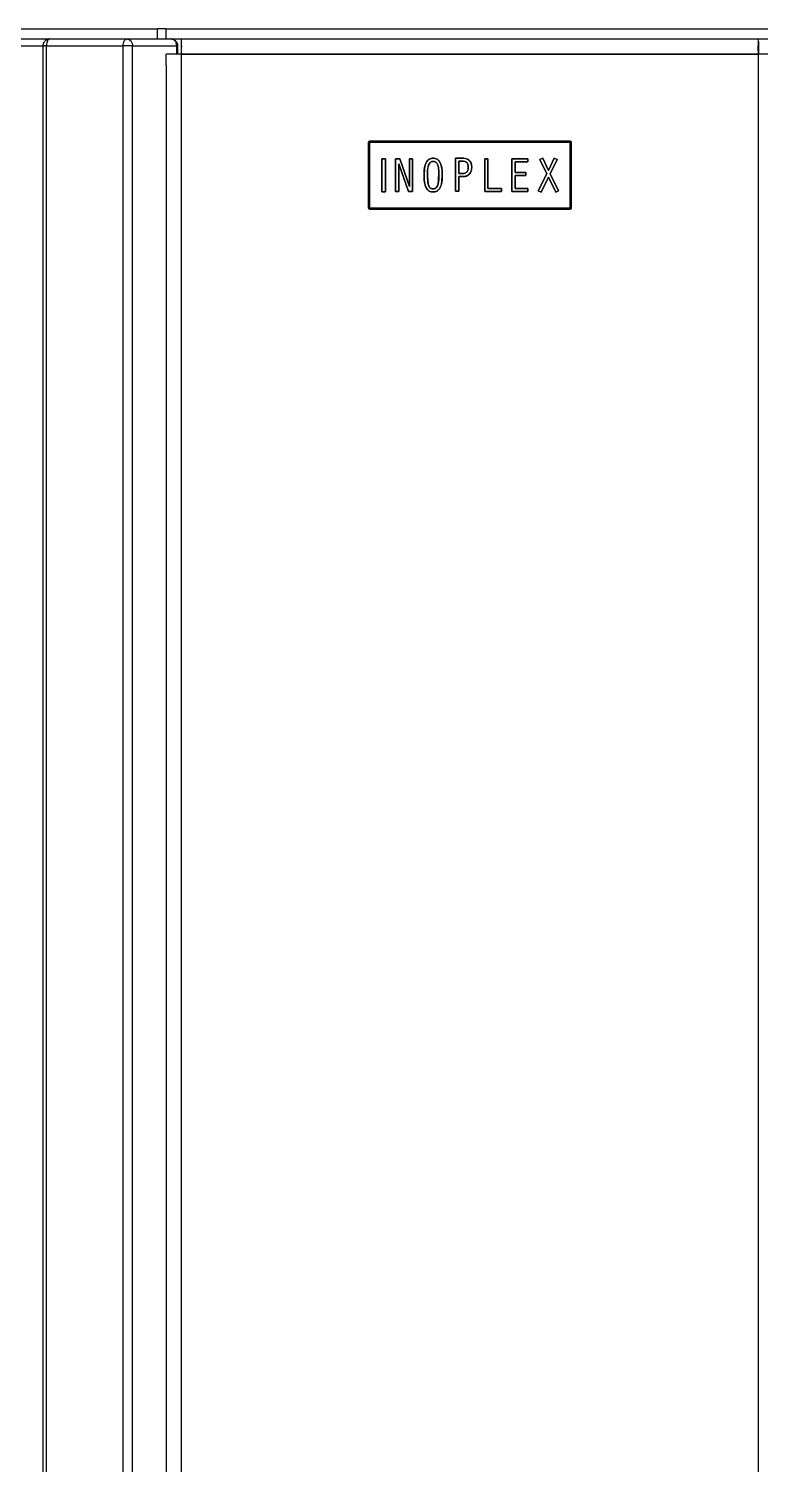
# Model space of a CAD drawing. Header units: millimetres. Extents: x 10366 to 13995, y 24552 to 29685.
# Drawn here: x 12764.4 to 12979.3, y 26530.7 to 26952.1 of the extents above; entities that cross this region are included whole.
import ezdxf

# ---------------------------------------------------------------- set-up
doc = ezdxf.new("R2010")
doc.units = ezdxf.units.MM
doc.header["$LTSCALE"] = 3
doc.layers.add('Default', color=7, linetype='Continuous')

msp = doc.modelspace()

# ---------------------------------------------------------------- linework, layer by layer
at = {"layer": 'Default'}
for p, q in [((12647.67, 26952.12), (12802.25, 26952.12)), ((12802.25, 26949.12), (12802.25, 26952.12)), ((12804.75, 26952.12), (12983.24, 26952.12)), ((12804.75, 26949.12), (12804.75, 26952.12)), ((12647.67, 26949.12), (12802.25, 26949.12)), ((12757.59, 26947.12), (12769.03, 26947.12)), ((12768.63, 26326.63), (12768.63, 26947.12)), ((12769.63, 26947.12), (12792.15, 26947.12)), ((12769.63, 26326.63), (12769.63, 26947.12)), ((12792.15, 26326.63), (12792.15, 26947.12)), ((12794.88, 26947.12), (12807.88, 26947.12)), ((12794.88, 26326.63), (12794.88, 26947.12)), ((12804.75, 26949.12), (12983.24, 26949.12)), ((12807.88, 26944.63), (12807.88, 26947.12)), ((12808.15, 26947.12), (12808.15, 26944.63)), ((12809.24, 26944.63), (12809.24, 26948.37)), ((12978.73, 26948.37), (12978.73, 26944.64)), ((12804.76, 26941.43), (12804.76, 26944.63)), ((12809.24, 26944.63), (12978.74, 26944.63)), ((12978.73, 26944.63), (12809.25, 26944.63)), ((12809.25, 26329.12), (12809.25, 26944.63)), ((12978.73, 26329.12), (12978.73, 26944.63)), ((12804.76, 26941.43), (12804.76, 26939.51)), ((12804.76, 26939.51), (12804.76, 26329.12)), ((12864.15, 26918.73), (12864.15, 26899.52)), ((12923.44, 26919.13), (12864.55, 26919.13)), ((12923.44, 26918.73), (12864.55, 26918.73)), ((12864.55, 26918.73), (12864.55, 26899.52)), ((12923.44, 26899.52), (12923.44, 26918.73)), ((12923.84, 26899.52), (12923.84, 26918.73)), ((12868.15, 26904.28), (12868.15, 26913.97)), ((12868.15, 26904.28), (12868.15, 26913.97)), ((12868.15, 26913.97), (12869.21, 26913.97)), ((12868.15, 26913.97), (12869.21, 26913.97)), ((12868.15, 26913.97), (12868.15, 26904.28)), ((12869.21, 26913.97), (12868.15, 26913.97)), ((12868.15, 26913.97), (12869.21, 26913.97)), ((12868.15, 26904.28), (12868.15, 26913.97)), ((12869.21, 26913.97), (12869.21, 26904.28)), ((12869.21, 26913.97), (12869.21, 26904.28)), ((12869.21, 26904.28), (12869.21, 26913.97)), ((12869.21, 26913.97), (12869.21, 26904.28)), ((12872.15, 26913.95), (12873.37, 26913.95)), ((12872.15, 26913.95), (12873.37, 26913.95)), ((12872.15, 26904.33), (12872.15, 26913.95)), ((12872.15, 26904.33), (12872.15, 26913.95)), ((12872.15, 26904.33), (12872.15, 26913.95)), ((12872.15, 26913.95), (12872.15, 26904.33)), ((12873.37, 26913.95), (12872.15, 26913.95)), ((12872.15, 26913.95), (12873.37, 26913.95)), ((12873.37, 26913.95), (12876.22, 26905.85)), ((12873.37, 26913.95), (12876.22, 26905.85)), ((12873.37, 26913.95), (12876.22, 26905.85)), ((12876.22, 26905.85), (12873.37, 26913.95)), ((12876.21, 26913.95), (12877.18, 26913.95)), ((12876.21, 26913.95), (12877.18, 26913.95)), ((12876.21, 26908.03), (12876.21, 26913.95)), ((12876.21, 26908.03), (12876.21, 26913.95)), ((12876.21, 26913.95), (12877.18, 26913.95)), ((12877.18, 26913.95), (12876.21, 26913.95)), ((12876.21, 26908.03), (12876.21, 26913.95)), ((12876.21, 26913.95), (12876.21, 26908.03)), ((12877.18, 26913.95), (12877.18, 26904.33)), ((12877.18, 26913.95), (12877.18, 26904.33)), ((12877.18, 26913.95), (12877.18, 26904.33)), ((12877.18, 26904.33), (12877.18, 26913.95)), ((12889.78, 26904.46), (12889.78, 26914.09)), ((12889.78, 26904.46), (12889.78, 26914.09)), ((12889.78, 26914.09), (12889.78, 26904.46)), ((12889.78, 26904.46), (12889.78, 26914.09)), ((12890.75, 26913.22), (12890.75, 26909.61)), ((12890.75, 26913.22), (12890.75, 26909.61)), ((12890.75, 26913.22), (12890.75, 26909.61)), ((12890.75, 26909.61), (12890.75, 26913.22)), ((12898.34, 26913.95), (12899.3, 26913.95)), ((12898.34, 26913.95), (12899.3, 26913.95)), ((12898.34, 26904.33), (12898.34, 26913.95)), ((12898.34, 26904.33), (12898.34, 26913.95)), ((12898.34, 26913.95), (12898.34, 26904.33)), ((12899.3, 26913.95), (12898.34, 26913.95)), ((12898.34, 26904.33), (12898.34, 26913.95)), ((12898.34, 26913.95), (12899.3, 26913.95)), ((12899.3, 26913.95), (12899.3, 26905.19)), ((12899.3, 26913.95), (12899.3, 26905.19)), ((12899.3, 26905.19), (12899.3, 26913.95)), ((12899.3, 26913.95), (12899.3, 26905.19)), ((12906.34, 26913.95), (12911.03, 26913.95)), ((12906.34, 26913.95), (12911.03, 26913.95)), ((12906.34, 26904.33), (12906.34, 26913.95)), ((12906.34, 26904.33), (12906.34, 26913.95)), ((12906.34, 26913.95), (12906.34, 26904.33)), ((12911.03, 26913.95), (12906.34, 26913.95)), ((12906.34, 26904.33), (12906.34, 26913.95)), ((12906.34, 26913.95), (12911.03, 26913.95)), ((12907.31, 26913.08), (12907.31, 26909.91)), ((12907.31, 26913.08), (12907.31, 26909.91)), ((12911.03, 26913.08), (12907.31, 26913.08)), ((12911.03, 26913.08), (12907.31, 26913.08)), ((12907.31, 26913.08), (12911.03, 26913.08)), ((12907.31, 26909.91), (12907.31, 26913.08)), ((12907.31, 26913.08), (12907.31, 26909.91)), ((12911.03, 26913.08), (12907.31, 26913.08)), ((12911.03, 26913.95), (12911.03, 26913.08)), ((12911.03, 26913.95), (12911.03, 26913.08)), ((12911.03, 26913.08), (12911.03, 26913.95)), ((12911.03, 26913.95), (12911.03, 26913.08)), ((12914.53, 26913.69), (12915.42, 26914.14)), ((12914.53, 26913.69), (12915.42, 26914.14)), ((12915.42, 26914.14), (12914.53, 26913.69)), ((12914.53, 26913.69), (12915.42, 26914.14)), ((12916.59, 26909.56), (12914.53, 26913.69)), ((12916.59, 26909.56), (12914.53, 26913.69)), ((12914.53, 26913.69), (12916.59, 26909.56)), ((12916.59, 26909.56), (12914.53, 26913.69)), ((12915.42, 26914.14), (12917.07, 26910.54)), ((12915.42, 26914.14), (12917.07, 26910.54)), ((12917.07, 26910.54), (12915.42, 26914.14)), ((12915.42, 26914.14), (12917.07, 26910.54)), ((12917.07, 26910.54), (12918.71, 26914.14)), ((12917.07, 26910.54), (12918.71, 26914.14)), ((12918.71, 26914.14), (12917.07, 26910.54)), ((12917.07, 26910.54), (12918.71, 26914.14)), ((12919.61, 26913.69), (12917.54, 26909.56)), ((12919.61, 26913.69), (12917.54, 26909.56)), ((12917.54, 26909.56), (12919.61, 26913.69)), ((12919.61, 26913.69), (12917.54, 26909.56)), ((12918.71, 26914.14), (12919.61, 26913.69)), ((12918.71, 26914.14), (12919.61, 26913.69)), ((12919.61, 26913.69), (12918.71, 26914.14)), ((12918.71, 26914.14), (12919.61, 26913.69)), ((12873.08, 26912.41), (12873.12, 26910.23)), ((12873.08, 26912.41), (12873.12, 26910.23)), ((12873.08, 26912.41), (12873.12, 26910.23)), ((12873.12, 26910.23), (12873.08, 26912.41)), ((12875.96, 26904.33), (12873.11, 26912.43)), ((12875.96, 26904.33), (12873.11, 26912.43)), ((12875.96, 26904.33), (12873.11, 26912.43)), ((12873.11, 26912.43), (12875.96, 26904.33)), ((12873.12, 26910.23), (12873.12, 26904.33)), ((12873.12, 26910.23), (12873.12, 26904.33)), ((12873.12, 26910.23), (12873.12, 26904.33)), ((12873.12, 26904.33), (12873.12, 26910.23)), ((12890.75, 26908.75), (12890.75, 26904.46)), ((12890.75, 26908.75), (12890.75, 26904.46)), ((12890.75, 26904.46), (12890.75, 26908.75)), ((12890.75, 26908.75), (12890.75, 26904.46)), ((12907.31, 26909.91), (12910.38, 26909.91)), ((12907.31, 26909.91), (12910.38, 26909.91)), ((12910.38, 26909.91), (12907.31, 26909.91)), ((12907.31, 26909.91), (12910.38, 26909.91)), ((12907.31, 26909.04), (12907.31, 26905.19)), ((12907.31, 26909.04), (12907.31, 26905.19)), ((12910.38, 26909.04), (12907.31, 26909.04)), ((12910.38, 26909.04), (12907.31, 26909.04)), ((12907.31, 26909.04), (12910.38, 26909.04)), ((12907.31, 26905.19), (12907.31, 26909.04)), ((12910.38, 26909.04), (12907.31, 26909.04)), ((12907.31, 26909.04), (12907.31, 26905.19)), ((12910.38, 26909.91), (12910.38, 26909.04)), ((12910.38, 26909.91), (12910.38, 26909.04)), ((12910.38, 26909.04), (12910.38, 26909.91)), ((12910.38, 26909.91), (12910.38, 26909.04)), ((12914.08, 26904.54), (12916.59, 26909.56)), ((12914.08, 26904.54), (12916.59, 26909.56)), ((12916.59, 26909.56), (12914.08, 26904.54)), ((12914.08, 26904.54), (12916.59, 26909.56)), ((12917.08, 26908.54), (12914.94, 26904.14)), ((12917.08, 26908.54), (12914.94, 26904.14)), ((12914.94, 26904.14), (12917.08, 26908.54)), ((12917.08, 26908.54), (12914.94, 26904.14)), ((12919.19, 26904.14), (12917.08, 26908.54)), ((12919.19, 26904.14), (12917.08, 26908.54)), ((12917.08, 26908.54), (12919.19, 26904.14)), ((12919.19, 26904.14), (12917.08, 26908.54)), ((12917.54, 26909.56), (12920.05, 26904.54)), ((12917.54, 26909.56), (12920.05, 26904.54)), ((12920.05, 26904.54), (12917.54, 26909.56)), ((12917.54, 26909.56), (12920.05, 26904.54)), ((12873.12, 26904.33), (12872.15, 26904.33)), ((12873.12, 26904.33), (12872.15, 26904.33)), ((12873.12, 26904.33), (12872.15, 26904.33)), ((12872.15, 26904.33), (12873.12, 26904.33)), ((12877.18, 26904.33), (12875.96, 26904.33)), ((12877.18, 26904.33), (12875.96, 26904.33)), ((12877.18, 26904.33), (12875.96, 26904.33)), ((12875.96, 26904.33), (12877.18, 26904.33)), ((12876.25, 26905.88), (12876.21, 26908.03)), ((12876.25, 26905.88), (12876.21, 26908.03)), ((12876.25, 26905.88), (12876.21, 26908.03)), ((12876.21, 26908.03), (12876.25, 26905.88)), ((12876.22, 26905.85), (12876.25, 26905.88)), ((12876.22, 26905.85), (12876.25, 26905.88)), ((12876.22, 26905.85), (12876.25, 26905.88)), ((12876.25, 26905.88), (12876.22, 26905.85)), ((12890.75, 26904.46), (12889.78, 26904.46)), ((12890.75, 26904.46), (12889.78, 26904.46)), ((12889.78, 26904.46), (12890.75, 26904.46)), ((12890.75, 26904.46), (12889.78, 26904.46)), ((12903.26, 26904.33), (12898.34, 26904.33)), ((12903.26, 26904.33), (12898.34, 26904.33)), ((12898.34, 26904.33), (12903.26, 26904.33)), ((12903.26, 26904.33), (12898.34, 26904.33)), ((12899.3, 26905.19), (12903.26, 26905.19)), ((12899.3, 26905.19), (12903.26, 26905.19)), ((12903.26, 26905.19), (12899.3, 26905.19)), ((12899.3, 26905.19), (12903.26, 26905.19)), ((12903.26, 26905.19), (12903.26, 26904.33)), ((12903.26, 26905.19), (12903.26, 26904.33)), ((12903.26, 26904.33), (12903.26, 26905.19)), ((12903.26, 26905.19), (12903.26, 26904.33)), ((12911.03, 26904.33), (12906.34, 26904.33)), ((12911.03, 26904.33), (12906.34, 26904.33)), ((12906.34, 26904.33), (12911.03, 26904.33)), ((12911.03, 26904.33), (12906.34, 26904.33)), ((12907.31, 26905.19), (12911.03, 26905.19)), ((12907.31, 26905.19), (12911.03, 26905.19)), ((12911.03, 26905.19), (12907.31, 26905.19)), ((12907.31, 26905.19), (12911.03, 26905.19)), ((12911.03, 26905.19), (12911.03, 26904.33)), ((12911.03, 26905.19), (12911.03, 26904.33)), ((12911.03, 26904.33), (12911.03, 26905.19)), ((12911.03, 26905.19), (12911.03, 26904.33)), ((12914.94, 26904.14), (12914.08, 26904.54)), ((12914.94, 26904.14), (12914.08, 26904.54)), ((12914.08, 26904.54), (12914.94, 26904.14)), ((12914.94, 26904.14), (12914.08, 26904.54)), ((12920.05, 26904.54), (12919.19, 26904.14)), ((12920.05, 26904.54), (12919.19, 26904.14)), ((12919.19, 26904.14), (12920.05, 26904.54)), ((12920.05, 26904.54), (12919.19, 26904.14)), ((12869.21, 26904.28), (12868.15, 26904.28)), ((12869.21, 26904.28), (12868.15, 26904.28)), ((12868.15, 26904.28), (12869.21, 26904.28)), ((12869.21, 26904.28), (12868.15, 26904.28)), ((12864.55, 26899.52), (12923.44, 26899.52)), ((12864.55, 26899.12), (12923.44, 26899.12))]:
    msp.add_line(p, q, dxfattribs=at)
for points in [[(12804.75, 26952.12, 0), (12802.25, 26952.12, 0)], [(12768.63, 26947.12, 0), (12768.65, 26947.33, 0), (12768.68, 26947.53, 0), (12768.73, 26947.73, 0), (12768.8, 26947.93, 0), (12768.89, 26948.11, 0), (12769, 26948.28, 0), (12769.13, 26948.43, 0), (12769.26, 26948.58, 0), (12769.41, 26948.7, 0), (12769.57, 26948.81, 0), (12769.74, 26948.91, 0), (12769.91, 26948.99, 0), (12770.09, 26949.05, 0), (12770.26, 26949.09, 0), (12770.45, 26949.11, 0), (12770.63, 26949.12, 0)], [(12769.63, 26947.12, 0), (12768.7, 26947.12, 0), (12768.64, 26947.12, 0), (12768.63, 26947.12, 0), (12768.63, 26947.12, 0), (12768.63, 26947.12, 0), (12768.63, 26947.12, 0), (12768.63, 26947.12, 0), (12768.63, 26947.12, 0), (12768.63, 26947.12, 0), (12768.63, 26947.12, 0), (12768.63, 26947.12, 0), (12768.63, 26947.12, 0), (12768.63, 26947.12, 0), (12768.63, 26947.12, 0), (12768.63, 26947.12, 0), (12768.63, 26947.12, 0), (12768.63, 26947.12, 0), (12768.63, 26947.12, 0), (12768.63, 26947.12, 0), (12768.64, 26947.12, 0), (12768.64, 26947.12, 0), (12768.65, 26947.12, 0), (12768.7, 26947.12, 0), (12768.9, 26947.12, 0)], [(12769.89, 26948.73, 0), (12769.77, 26948.82, 0), (12769.64, 26948.91, 0), (12769.52, 26948.97, 0), (12769.38, 26949.03, 0), (12769.25, 26949.07, 0), (12769.12, 26949.1, 0), (12768.86, 26949.12, 0)], [(12768.86, 26949.12, 0), (12769.19, 26949.1, 0), (12769.51, 26949.02, 0), (12769.8, 26948.89, 0), (12770.08, 26948.71, 0)], [(12770.63, 26949.12, 0), (12770.59, 26949.12, 0), (12770.54, 26949.11, 0), (12770.5, 26949.1, 0), (12770.41, 26949.07, 0), (12770.31, 26949.02, 0), (12770.22, 26948.94, 0), (12770.13, 26948.85, 0), (12770.04, 26948.74, 0), (12769.96, 26948.61, 0), (12769.83, 26948.3, 0), (12769.72, 26947.95, 0), (12769.66, 26947.58, 0), (12769.63, 26947.12, 0)], [(12792.15, 26947.12, 0), (12792.17, 26947.49, 0), (12792.22, 26947.86, 0), (12792.31, 26948.22, 0), (12792.44, 26948.54, 0), (12792.52, 26948.67, 0), (12792.6, 26948.8, 0), (12792.69, 26948.9, 0), (12792.78, 26948.98, 0), (12792.88, 26949.04, 0), (12792.97, 26949.09, 0), (12793.02, 26949.1, 0), (12793.06, 26949.11, 0), (12793.11, 26949.12, 0), (12793.15, 26949.12, 0)], [(12794.88, 26947.12, 0), (12792.15, 26947.12, 0)], [(12793.15, 26949.12, 0), (12793.31, 26949.11, 0), (12793.47, 26949.09, 0), (12793.63, 26949.04, 0), (12793.79, 26948.98, 0), (12793.95, 26948.9, 0), (12794.1, 26948.8, 0), (12794.24, 26948.67, 0), (12794.38, 26948.54, 0), (12794.5, 26948.38, 0), (12794.6, 26948.22, 0), (12794.69, 26948.04, 0), (12794.76, 26947.86, 0), (12794.82, 26947.67, 0), (12794.85, 26947.49, 0), (12794.88, 26947.12, 0)], [(12802.25, 26949.12, 0), (12804.75, 26949.12, 0)], [(12807.88, 26947.12, 0), (12807.85, 26947.49, 0), (12807.76, 26947.86, 0), (12807.69, 26948.04, 0), (12807.6, 26948.22, 0), (12807.5, 26948.38, 0), (12807.38, 26948.54, 0), (12807.24, 26948.67, 0), (12807.1, 26948.8, 0), (12806.95, 26948.9, 0), (12806.79, 26948.98, 0), (12806.63, 26949.04, 0), (12806.47, 26949.09, 0), (12806.31, 26949.11, 0), (12806.15, 26949.12, 0)], [(12806.15, 26949.12, 0), (12806.34, 26949.11, 0), (12806.53, 26949.09, 0), (12806.72, 26949.04, 0), (12806.9, 26948.98, 0), (12807.07, 26948.9, 0), (12807.24, 26948.8, 0), (12807.4, 26948.69, 0), (12807.54, 26948.56, 0), (12807.68, 26948.41, 0), (12807.8, 26948.26, 0), (12807.9, 26948.09, 0), (12807.99, 26947.9, 0), (12808.06, 26947.72, 0), (12808.11, 26947.52, 0), (12808.14, 26947.32, 0), (12808.15, 26947.12, 0)], [(12809.24, 26948.37, 0), (12809.31, 26948.93, 0), (12809.33, 26949.01, 0), (12809.35, 26949.07, 0), (12809.36, 26949.09, 0), (12809.37, 26949.1, 0), (12809.37, 26949.11, 0), (12809.38, 26949.12, 0), (12809.38, 26949.12, 0), (12809.38, 26949.12, 0), (12809.39, 26949.12, 0), (12809.39, 26949.12, 0), (12809.39, 26949.12, 0), (12809.39, 26949.12, 0)], [(12809.24, 26944.63, 0), (12809.24, 26948.37, 0)], [(12809.24, 26944.63, 0), (12809.29, 26946.4, 0), (12809.34, 26946.94, 0), (12809.36, 26947.08, 0), (12809.37, 26947.1, 0), (12809.38, 26947.11, 0), (12809.38, 26947.12, 0), (12809.39, 26947.12, 0), (12809.39, 26947.12, 0), (12809.39, 26947.12, 0), (12809.39, 26947.12, 0), (12809.39, 26947.12, 0), (12809.39, 26947.12, 0), (12809.39, 26947.12, 0), (12809.39, 26947.12, 0)], [(12978.73, 26948.37, 0), (12978.66, 26948.93, 0), (12978.64, 26949.01, 0), (12978.62, 26949.07, 0), (12978.61, 26949.09, 0), (12978.6, 26949.1, 0), (12978.6, 26949.11, 0), (12978.59, 26949.12, 0), (12978.59, 26949.12, 0), (12978.59, 26949.12, 0), (12978.59, 26949.12, 0), (12978.58, 26949.12, 0), (12978.58, 26949.12, 0), (12978.58, 26949.12, 0)], [(12978.73, 26944.64, 0), (12978.69, 26946.4, 0), (12978.64, 26946.94, 0), (12978.61, 26947.08, 0), (12978.6, 26947.1, 0), (12978.59, 26947.11, 0), (12978.59, 26947.12, 0), (12978.59, 26947.12, 0), (12978.59, 26947.12, 0), (12978.58, 26947.12, 0), (12978.58, 26947.12, 0), (12978.58, 26947.12, 0), (12978.58, 26947.12, 0), (12978.58, 26947.12, 0), (12978.58, 26947.12, 0)], [(12978.74, 26944.63, 0), (12978.73, 26948.37, 0)], [(12809.25, 26944.63, 0), (12805.78, 26944.63, 0), (12804.9, 26944.63, 0), (12804.76, 26944.63, 0), (12804.76, 26944.63, 0), (12804.76, 26944.63, 0), (12804.76, 26944.63, 0), (12804.76, 26944.63, 0), (12804.76, 26944.63, 0), (12804.76, 26944.63, 0), (12804.76, 26944.63, 0), (12804.76, 26944.63, 0), (12804.76, 26944.63, 0), (12804.76, 26944.63, 0), (12804.76, 26944.63, 0), (12804.76, 26944.63, 0), (12804.76, 26944.63, 0), (12804.76, 26944.63, 0), (12804.76, 26944.63, 0), (12804.76, 26944.63, 0), (12804.76, 26944.63, 0), (12804.76, 26944.63, 0), (12804.76, 26944.63, 0), (12804.77, 26944.63, 0), (12804.84, 26944.63, 0)], [(12983.07, 26944.63, 0), (12983.22, 26944.63, 0), (12983.22, 26944.63, 0), (12983.22, 26944.63, 0), (12983.22, 26944.63, 0), (12983.22, 26944.63, 0), (12983.22, 26944.63, 0), (12983.22, 26944.63, 0), (12983.22, 26944.63, 0), (12983.22, 26944.63, 0), (12983.22, 26944.63, 0), (12983.22, 26944.63, 0), (12983.22, 26944.63, 0), (12983.22, 26944.63, 0), (12983.22, 26944.63, 0), (12983.22, 26944.63, 0), (12983.22, 26944.63, 0), (12983.22, 26944.63, 0), (12983.22, 26944.63, 0), (12983.22, 26944.63, 0), (12983.21, 26944.63, 0), (12983.17, 26944.63, 0), (12982.76, 26944.63, 0), (12978.73, 26944.63, 0)], [(12864.55, 26918.73, 0), (12864.15, 26918.73, 0)], [(12864.55, 26919.13, 0), (12864.55, 26919.13, 0), (12864.55, 26919.13, 0), (12864.55, 26919.13, 0), (12864.55, 26919.13, 0), (12864.55, 26919.13, 0), (12864.55, 26919.13, 0), (12864.55, 26919.13, 0), (12864.55, 26919.13, 0), (12864.55, 26919.13, 0), (12864.55, 26919.13, 0), (12864.55, 26919.13, 0), (12864.55, 26919.13, 0), (12864.55, 26919.13, 0), (12864.55, 26919.12, 0), (12864.55, 26919.08, 0), (12864.55, 26918.73, 0)], [(12923.44, 26918.73, 0), (12923.44, 26919.13, 0)], [(12923.84, 26918.73, 0), (12923.84, 26918.73, 0), (12923.84, 26918.73, 0), (12923.84, 26918.73, 0), (12923.84, 26918.73, 0), (12923.84, 26918.73, 0), (12923.84, 26918.73, 0), (12923.84, 26918.73, 0), (12923.84, 26918.73, 0), (12923.84, 26918.73, 0), (12923.84, 26918.73, 0), (12923.84, 26918.73, 0), (12923.84, 26918.73, 0), (12923.84, 26918.73, 0), (12923.84, 26918.73, 0), (12923.83, 26918.73, 0), (12923.79, 26918.73, 0), (12923.44, 26918.73, 0)], [(12889.78, 26914.09, 0), (12891.38, 26914.09, 0), (12892.19, 26914.08, 0), (12892.59, 26914.03, 0), (12892.95, 26913.94, 0), (12893.27, 26913.81, 0), (12893.56, 26913.65, 0), (12893.82, 26913.45, 0), (12894.03, 26913.22, 0), (12894.21, 26912.95, 0), (12894.35, 26912.64, 0), (12894.45, 26912.3, 0), (12894.51, 26911.93, 0), (12894.53, 26911.52, 0), (12894.51, 26911.07, 0), (12894.44, 26910.66, 0), (12894.33, 26910.28, 0), (12894.18, 26909.94, 0), (12894, 26909.65, 0), (12893.79, 26909.39, 0), (12893.54, 26909.18, 0), (12893.27, 26909, 0), (12892.98, 26908.88, 0), (12892.66, 26908.79, 0), (12892.32, 26908.75, 0), (12890.75, 26908.75, 0)], [(12889.78, 26914.09, 0), (12891.38, 26914.09, 0), (12892.19, 26914.08, 0), (12892.59, 26914.03, 0), (12892.95, 26913.94, 0), (12893.27, 26913.81, 0), (12893.56, 26913.65, 0), (12893.82, 26913.45, 0), (12894.03, 26913.22, 0), (12894.21, 26912.95, 0), (12894.35, 26912.64, 0), (12894.45, 26912.3, 0), (12894.51, 26911.93, 0), (12894.53, 26911.52, 0), (12894.51, 26911.07, 0), (12894.44, 26910.66, 0), (12894.33, 26910.28, 0), (12894.18, 26909.94, 0), (12894, 26909.65, 0), (12893.79, 26909.39, 0), (12893.54, 26909.18, 0), (12893.27, 26909, 0), (12892.98, 26908.88, 0), (12892.66, 26908.79, 0), (12892.32, 26908.75, 0), (12890.75, 26908.75, 0)], [(12890.75, 26908.75, 0), (12892.23, 26908.75, 0), (12892.6, 26908.78, 0), (12892.96, 26908.87, 0), (12893.29, 26909.02, 0), (12893.45, 26909.11, 0), (12893.6, 26909.22, 0), (12893.74, 26909.34, 0), (12893.98, 26909.62, 0), (12894.18, 26909.93, 0), (12894.33, 26910.27, 0), (12894.43, 26910.63, 0), (12894.5, 26910.99, 0), (12894.53, 26911.36, 0), (12894.53, 26911.73, 0), (12894.49, 26912.09, 0), (12894.41, 26912.46, 0), (12894.28, 26912.8, 0), (12894.1, 26913.12, 0), (12893.99, 26913.27, 0), (12893.86, 26913.41, 0), (12893.73, 26913.53, 0), (12893.58, 26913.64, 0), (12893.26, 26913.82, 0), (12892.91, 26913.95, 0), (12892.55, 26914.03, 0), (12892.18, 26914.08, 0), (12889.78, 26914.09, 0)], [(12889.78, 26914.09, 0), (12891.38, 26914.09, 0), (12892.19, 26914.08, 0), (12892.59, 26914.03, 0), (12892.95, 26913.94, 0), (12893.27, 26913.81, 0), (12893.56, 26913.65, 0), (12893.82, 26913.45, 0), (12894.03, 26913.22, 0), (12894.21, 26912.95, 0), (12894.35, 26912.64, 0), (12894.45, 26912.3, 0), (12894.51, 26911.93, 0), (12894.53, 26911.52, 0), (12894.51, 26911.07, 0), (12894.44, 26910.66, 0), (12894.33, 26910.28, 0), (12894.18, 26909.94, 0), (12894, 26909.65, 0), (12893.79, 26909.39, 0), (12893.54, 26909.18, 0), (12893.27, 26909, 0), (12892.98, 26908.88, 0), (12892.66, 26908.79, 0), (12892.32, 26908.75, 0), (12890.75, 26908.75, 0)], [(12890.75, 26909.61, 0), (12891.81, 26909.63, 0), (12892.31, 26909.64, 0), (12892.52, 26909.69, 0), (12892.72, 26909.77, 0), (12892.81, 26909.82, 0), (12892.89, 26909.87, 0), (12893.05, 26910.01, 0), (12893.18, 26910.18, 0), (12893.3, 26910.37, 0), (12893.39, 26910.59, 0), (12893.45, 26910.84, 0), (12893.5, 26911.12, 0), (12893.52, 26911.42, 0), (12893.52, 26911.73, 0), (12893.48, 26912, 0), (12893.42, 26912.25, 0), (12893.34, 26912.46, 0), (12893.23, 26912.65, 0), (12893.09, 26912.81, 0), (12892.93, 26912.94, 0), (12892.75, 26913.05, 0), (12892.55, 26913.13, 0), (12892.32, 26913.18, 0), (12892.07, 26913.21, 0), (12890.75, 26913.22, 0)], [(12890.75, 26909.61, 0), (12891.81, 26909.63, 0), (12892.31, 26909.64, 0), (12892.52, 26909.69, 0), (12892.72, 26909.77, 0), (12892.81, 26909.82, 0), (12892.89, 26909.87, 0), (12893.05, 26910.01, 0), (12893.18, 26910.18, 0), (12893.3, 26910.37, 0), (12893.39, 26910.59, 0), (12893.45, 26910.84, 0), (12893.5, 26911.12, 0), (12893.52, 26911.42, 0), (12893.52, 26911.73, 0), (12893.48, 26912, 0), (12893.42, 26912.25, 0), (12893.34, 26912.46, 0), (12893.23, 26912.65, 0), (12893.09, 26912.81, 0), (12892.93, 26912.94, 0), (12892.75, 26913.05, 0), (12892.55, 26913.13, 0), (12892.32, 26913.18, 0), (12892.07, 26913.21, 0), (12890.75, 26913.22, 0)], [(12890.75, 26909.61, 0), (12891.81, 26909.63, 0), (12892.31, 26909.64, 0), (12892.52, 26909.69, 0), (12892.72, 26909.77, 0), (12892.81, 26909.82, 0), (12892.89, 26909.87, 0), (12893.05, 26910.01, 0), (12893.18, 26910.18, 0), (12893.3, 26910.37, 0), (12893.39, 26910.59, 0), (12893.45, 26910.84, 0), (12893.5, 26911.12, 0), (12893.52, 26911.42, 0), (12893.52, 26911.73, 0), (12893.48, 26912, 0), (12893.42, 26912.25, 0), (12893.34, 26912.46, 0), (12893.23, 26912.65, 0), (12893.09, 26912.81, 0), (12892.93, 26912.94, 0), (12892.75, 26913.05, 0), (12892.55, 26913.13, 0), (12892.32, 26913.18, 0), (12892.07, 26913.21, 0), (12890.75, 26913.22, 0)], [(12890.75, 26913.22, 0), (12891.73, 26913.22, 0), (12892.22, 26913.2, 0), (12892.46, 26913.15, 0), (12892.7, 26913.07, 0), (12892.81, 26913.02, 0), (12892.91, 26912.96, 0), (12893.01, 26912.88, 0), (12893.1, 26912.8, 0), (12893.18, 26912.71, 0), (12893.26, 26912.61, 0), (12893.32, 26912.5, 0), (12893.41, 26912.28, 0), (12893.48, 26912.04, 0), (12893.51, 26911.8, 0), (12893.52, 26911.31, 0), (12893.45, 26910.82, 0), (12893.38, 26910.58, 0), (12893.29, 26910.36, 0), (12893.16, 26910.15, 0), (12893.09, 26910.05, 0), (12893, 26909.96, 0), (12892.91, 26909.88, 0), (12892.81, 26909.81, 0), (12892.7, 26909.76, 0), (12892.58, 26909.71, 0), (12892.47, 26909.67, 0), (12892.35, 26909.65, 0), (12892.1, 26909.63, 0), (12890.75, 26909.61, 0)], [(12864.15, 26899.52, 0), (12864.15, 26899.52, 0), (12864.15, 26899.52, 0), (12864.15, 26899.52, 0), (12864.15, 26899.52, 0), (12864.15, 26899.52, 0), (12864.15, 26899.52, 0), (12864.15, 26899.52, 0), (12864.15, 26899.52, 0), (12864.15, 26899.52, 0), (12864.15, 26899.52, 0), (12864.15, 26899.52, 0), (12864.15, 26899.52, 0), (12864.15, 26899.52, 0), (12864.15, 26899.52, 0), (12864.16, 26899.52, 0), (12864.2, 26899.52, 0), (12864.55, 26899.52, 0)], [(12864.55, 26899.52, 0), (12864.55, 26899.12, 0)], [(12923.44, 26899.52, 0), (12923.84, 26899.52, 0)], [(12923.44, 26899.12, 0), (12923.44, 26899.12, 0), (12923.44, 26899.12, 0), (12923.44, 26899.12, 0), (12923.44, 26899.12, 0), (12923.44, 26899.12, 0), (12923.44, 26899.12, 0), (12923.44, 26899.12, 0), (12923.44, 26899.12, 0), (12923.44, 26899.12, 0), (12923.44, 26899.12, 0), (12923.44, 26899.12, 0), (12923.44, 26899.12, 0), (12923.44, 26899.12, 0), (12923.44, 26899.13, 0), (12923.44, 26899.17, 0), (12923.44, 26899.52, 0)]]:
    msp.add_polyline3d(points, dxfattribs=at)
for points in [[(12885.86, 26909.14, 0), (12885.8, 26910.72, 0), (12885.68, 26911.5, 0), (12885.48, 26912.26, 0), (12885.33, 26912.63, 0), (12885.15, 26912.98, 0), (12884.92, 26913.3, 0), (12884.64, 26913.58, 0), (12884.49, 26913.7, 0), (12884.32, 26913.81, 0), (12884.14, 26913.89, 0), (12883.96, 26913.96, 0), (12883.77, 26914.02, 0), (12883.38, 26914.07, 0), (12882.98, 26914.07, 0), (12882.6, 26914.01, 0), (12882.41, 26913.96, 0), (12882.22, 26913.89, 0), (12882.05, 26913.8, 0), (12881.88, 26913.69, 0), (12881.73, 26913.57, 0), (12881.58, 26913.43, 0), (12881.33, 26913.13, 0), (12881.13, 26912.79, 0), (12880.97, 26912.43, 0), (12880.74, 26911.67, 0), (12880.61, 26910.9, 0), (12880.52, 26909.32, 0), (12880.56, 26907.75, 0), (12880.65, 26906.96, 0), (12880.83, 26906.19, 0), (12880.96, 26905.82, 0), (12881.12, 26905.46, 0), (12881.33, 26905.13, 0), (12881.58, 26904.82, 0), (12881.73, 26904.69, 0), (12881.88, 26904.57, 0), (12882.05, 26904.47, 0), (12882.23, 26904.38, 0), (12882.41, 26904.31, 0), (12882.6, 26904.26, 0), (12882.99, 26904.2, 0), (12883.39, 26904.2, 0), (12883.78, 26904.26, 0), (12883.97, 26904.32, 0), (12884.15, 26904.39, 0), (12884.33, 26904.48, 0), (12884.49, 26904.58, 0), (12884.65, 26904.71, 0), (12884.79, 26904.84, 0), (12885.04, 26905.15, 0), (12885.25, 26905.48, 0), (12885.41, 26905.84, 0), (12885.64, 26906.6, 0), (12885.77, 26907.37, 0)], [(12885.86, 26909.14, 0), (12885.82, 26907.87, 0), (12885.73, 26907.06, 0), (12885.54, 26906.23, 0), (12885.4, 26905.83, 0), (12885.23, 26905.46, 0), (12885.02, 26905.12, 0), (12884.76, 26904.81, 0), (12884.62, 26904.68, 0), (12884.46, 26904.56, 0), (12884.29, 26904.46, 0), (12884.1, 26904.37, 0), (12883.91, 26904.3, 0), (12883.69, 26904.24, 0), (12883.47, 26904.21, 0), (12883.22, 26904.2, 0), (12882.98, 26904.2, 0), (12882.74, 26904.23, 0), (12882.52, 26904.28, 0), (12882.32, 26904.34, 0), (12882.13, 26904.43, 0), (12881.96, 26904.52, 0), (12881.79, 26904.64, 0), (12881.64, 26904.76, 0), (12881.38, 26905.06, 0), (12881.16, 26905.39, 0), (12880.98, 26905.76, 0), (12880.84, 26906.15, 0), (12880.65, 26906.97, 0), (12880.55, 26907.78, 0), (12880.57, 26910.53, 0), (12880.68, 26911.36, 0), (12880.88, 26912.17, 0), (12881.02, 26912.56, 0), (12881.2, 26912.92, 0), (12881.42, 26913.24, 0), (12881.68, 26913.53, 0), (12881.83, 26913.65, 0), (12881.98, 26913.76, 0), (12882.16, 26913.85, 0), (12882.34, 26913.93, 0), (12882.54, 26914, 0), (12882.75, 26914.04, 0), (12882.97, 26914.07, 0), (12883.45, 26914.07, 0), (12883.68, 26914.03, 0), (12883.9, 26913.98, 0), (12884.09, 26913.91, 0), (12884.28, 26913.83, 0), (12884.45, 26913.73, 0), (12884.61, 26913.61, 0), (12884.76, 26913.48, 0), (12885.01, 26913.18, 0), (12885.23, 26912.84, 0), (12885.4, 26912.47, 0), (12885.54, 26912.08, 0), (12885.73, 26911.26, 0), (12885.82, 26910.45, 0)], [(12885.86, 26909.14, 0), (12885.82, 26907.87, 0), (12885.73, 26907.06, 0), (12885.54, 26906.23, 0), (12885.4, 26905.83, 0), (12885.23, 26905.46, 0), (12885.02, 26905.12, 0), (12884.76, 26904.81, 0), (12884.62, 26904.68, 0), (12884.46, 26904.56, 0), (12884.29, 26904.46, 0), (12884.1, 26904.37, 0), (12883.91, 26904.3, 0), (12883.69, 26904.24, 0), (12883.47, 26904.21, 0), (12883.22, 26904.2, 0), (12882.98, 26904.2, 0), (12882.74, 26904.23, 0), (12882.52, 26904.28, 0), (12882.32, 26904.34, 0), (12882.13, 26904.43, 0), (12881.96, 26904.52, 0), (12881.79, 26904.64, 0), (12881.64, 26904.76, 0), (12881.38, 26905.06, 0), (12881.16, 26905.39, 0), (12880.98, 26905.76, 0), (12880.84, 26906.15, 0), (12880.65, 26906.97, 0), (12880.55, 26907.78, 0), (12880.57, 26910.53, 0), (12880.68, 26911.36, 0), (12880.88, 26912.17, 0), (12881.02, 26912.56, 0), (12881.2, 26912.92, 0), (12881.42, 26913.24, 0), (12881.68, 26913.53, 0), (12881.83, 26913.65, 0), (12881.98, 26913.76, 0), (12882.16, 26913.85, 0), (12882.34, 26913.93, 0), (12882.54, 26914, 0), (12882.75, 26914.04, 0), (12882.97, 26914.07, 0), (12883.45, 26914.07, 0), (12883.68, 26914.03, 0), (12883.9, 26913.98, 0), (12884.09, 26913.91, 0), (12884.28, 26913.83, 0), (12884.45, 26913.73, 0), (12884.61, 26913.61, 0), (12884.76, 26913.48, 0), (12885.01, 26913.18, 0), (12885.23, 26912.84, 0), (12885.4, 26912.47, 0), (12885.54, 26912.08, 0), (12885.73, 26911.26, 0), (12885.82, 26910.45, 0)], [(12885.86, 26909.14, 0), (12885.82, 26907.87, 0), (12885.73, 26907.06, 0), (12885.54, 26906.23, 0), (12885.4, 26905.83, 0), (12885.23, 26905.46, 0), (12885.02, 26905.12, 0), (12884.76, 26904.81, 0), (12884.62, 26904.68, 0), (12884.46, 26904.56, 0), (12884.29, 26904.46, 0), (12884.1, 26904.37, 0), (12883.91, 26904.3, 0), (12883.69, 26904.24, 0), (12883.47, 26904.21, 0), (12883.22, 26904.2, 0), (12882.98, 26904.2, 0), (12882.74, 26904.23, 0), (12882.52, 26904.28, 0), (12882.32, 26904.34, 0), (12882.13, 26904.43, 0), (12881.96, 26904.52, 0), (12881.79, 26904.64, 0), (12881.64, 26904.76, 0), (12881.38, 26905.06, 0), (12881.16, 26905.39, 0), (12880.98, 26905.76, 0), (12880.84, 26906.15, 0), (12880.65, 26906.97, 0), (12880.55, 26907.78, 0), (12880.57, 26910.53, 0), (12880.68, 26911.36, 0), (12880.88, 26912.17, 0), (12881.02, 26912.56, 0), (12881.2, 26912.92, 0), (12881.42, 26913.24, 0), (12881.68, 26913.53, 0), (12881.83, 26913.65, 0), (12881.98, 26913.76, 0), (12882.16, 26913.85, 0), (12882.34, 26913.93, 0), (12882.54, 26914, 0), (12882.75, 26914.04, 0), (12882.97, 26914.07, 0), (12883.45, 26914.07, 0), (12883.68, 26914.03, 0), (12883.9, 26913.98, 0), (12884.09, 26913.91, 0), (12884.28, 26913.83, 0), (12884.45, 26913.73, 0), (12884.61, 26913.61, 0), (12884.76, 26913.48, 0), (12885.01, 26913.18, 0), (12885.23, 26912.84, 0), (12885.4, 26912.47, 0), (12885.54, 26912.08, 0), (12885.73, 26911.26, 0), (12885.82, 26910.45, 0)], [(12881.53, 26909.14, 0), (12881.6, 26907.36, 0), (12881.71, 26906.65, 0), (12881.88, 26906.07, 0), (12881.99, 26905.83, 0), (12882.12, 26905.62, 0), (12882.27, 26905.45, 0), (12882.35, 26905.37, 0), (12882.44, 26905.31, 0), (12882.53, 26905.25, 0), (12882.63, 26905.21, 0), (12882.74, 26905.17, 0), (12882.85, 26905.14, 0), (12883.09, 26905.11, 0), (12883.37, 26905.11, 0), (12883.51, 26905.14, 0), (12883.64, 26905.17, 0), (12883.76, 26905.22, 0), (12883.88, 26905.28, 0), (12883.98, 26905.35, 0), (12884.08, 26905.43, 0), (12884.17, 26905.52, 0), (12884.32, 26905.72, 0), (12884.45, 26905.96, 0), (12884.56, 26906.22, 0), (12884.71, 26906.81, 0), (12884.8, 26907.47, 0), (12884.84, 26910.16, 0), (12884.73, 26911.49, 0), (12884.58, 26912.07, 0), (12884.48, 26912.33, 0), (12884.35, 26912.56, 0), (12884.2, 26912.76, 0), (12884.11, 26912.84, 0), (12884.02, 26912.92, 0), (12883.92, 26912.99, 0), (12883.8, 26913.05, 0), (12883.68, 26913.09, 0), (12883.56, 26913.13, 0), (12883.42, 26913.16, 0), (12883.27, 26913.17, 0), (12883.12, 26913.17, 0), (12882.97, 26913.16, 0), (12882.83, 26913.13, 0), (12882.7, 26913.09, 0), (12882.58, 26913.03, 0), (12882.47, 26912.97, 0), (12882.36, 26912.89, 0), (12882.27, 26912.8, 0), (12882.18, 26912.71, 0), (12882.02, 26912.49, 0), (12881.9, 26912.23, 0), (12881.79, 26911.95, 0), (12881.65, 26911.34, 0), (12881.57, 26910.68, 0)], [(12881.53, 26909.14, 0), (12881.6, 26907.36, 0), (12881.71, 26906.65, 0), (12881.88, 26906.07, 0), (12881.99, 26905.83, 0), (12882.12, 26905.62, 0), (12882.27, 26905.45, 0), (12882.35, 26905.37, 0), (12882.44, 26905.31, 0), (12882.53, 26905.25, 0), (12882.63, 26905.21, 0), (12882.74, 26905.17, 0), (12882.85, 26905.14, 0), (12883.09, 26905.11, 0), (12883.37, 26905.11, 0), (12883.51, 26905.14, 0), (12883.64, 26905.17, 0), (12883.76, 26905.22, 0), (12883.88, 26905.28, 0), (12883.98, 26905.35, 0), (12884.08, 26905.43, 0), (12884.17, 26905.52, 0), (12884.32, 26905.72, 0), (12884.45, 26905.96, 0), (12884.56, 26906.22, 0), (12884.71, 26906.81, 0), (12884.8, 26907.47, 0), (12884.84, 26910.16, 0), (12884.73, 26911.49, 0), (12884.58, 26912.07, 0), (12884.48, 26912.33, 0), (12884.35, 26912.56, 0), (12884.2, 26912.76, 0), (12884.11, 26912.84, 0), (12884.02, 26912.92, 0), (12883.92, 26912.99, 0), (12883.8, 26913.05, 0), (12883.68, 26913.09, 0), (12883.56, 26913.13, 0), (12883.42, 26913.16, 0), (12883.27, 26913.17, 0), (12883.12, 26913.17, 0), (12882.97, 26913.16, 0), (12882.83, 26913.13, 0), (12882.7, 26913.09, 0), (12882.58, 26913.03, 0), (12882.47, 26912.97, 0), (12882.36, 26912.89, 0), (12882.27, 26912.8, 0), (12882.18, 26912.71, 0), (12882.02, 26912.49, 0), (12881.9, 26912.23, 0), (12881.79, 26911.95, 0), (12881.65, 26911.34, 0), (12881.57, 26910.68, 0)], [(12881.53, 26909.14, 0), (12881.6, 26907.36, 0), (12881.71, 26906.65, 0), (12881.88, 26906.07, 0), (12881.99, 26905.83, 0), (12882.12, 26905.62, 0), (12882.27, 26905.45, 0), (12882.35, 26905.37, 0), (12882.44, 26905.31, 0), (12882.53, 26905.25, 0), (12882.63, 26905.21, 0), (12882.74, 26905.17, 0), (12882.85, 26905.14, 0), (12883.09, 26905.11, 0), (12883.37, 26905.11, 0), (12883.51, 26905.14, 0), (12883.64, 26905.17, 0), (12883.76, 26905.22, 0), (12883.88, 26905.28, 0), (12883.98, 26905.35, 0), (12884.08, 26905.43, 0), (12884.17, 26905.52, 0), (12884.32, 26905.72, 0), (12884.45, 26905.96, 0), (12884.56, 26906.22, 0), (12884.71, 26906.81, 0), (12884.8, 26907.47, 0), (12884.84, 26910.16, 0), (12884.73, 26911.49, 0), (12884.58, 26912.07, 0), (12884.48, 26912.33, 0), (12884.35, 26912.56, 0), (12884.2, 26912.76, 0), (12884.11, 26912.84, 0), (12884.02, 26912.92, 0), (12883.92, 26912.99, 0), (12883.8, 26913.05, 0), (12883.68, 26913.09, 0), (12883.56, 26913.13, 0), (12883.42, 26913.16, 0), (12883.27, 26913.17, 0), (12883.12, 26913.17, 0), (12882.97, 26913.16, 0), (12882.83, 26913.13, 0), (12882.7, 26913.09, 0), (12882.58, 26913.03, 0), (12882.47, 26912.97, 0), (12882.36, 26912.89, 0), (12882.27, 26912.8, 0), (12882.18, 26912.71, 0), (12882.02, 26912.49, 0), (12881.9, 26912.23, 0), (12881.79, 26911.95, 0), (12881.65, 26911.34, 0), (12881.57, 26910.68, 0)], [(12881.53, 26909.14, 0), (12881.55, 26910.36, 0), (12881.69, 26911.56, 0), (12881.86, 26912.14, 0), (12881.99, 26912.42, 0), (12882.15, 26912.67, 0), (12882.25, 26912.79, 0), (12882.36, 26912.89, 0), (12882.49, 26912.98, 0), (12882.62, 26913.05, 0), (12882.76, 26913.11, 0), (12882.91, 26913.15, 0), (12883.06, 26913.17, 0), (12883.21, 26913.17, 0), (12883.36, 26913.16, 0), (12883.51, 26913.14, 0), (12883.66, 26913.1, 0), (12883.8, 26913.05, 0), (12883.93, 26912.98, 0), (12884.06, 26912.89, 0), (12884.17, 26912.79, 0), (12884.27, 26912.68, 0), (12884.36, 26912.55, 0), (12884.5, 26912.28, 0), (12884.61, 26912, 0), (12884.74, 26911.41, 0), (12884.84, 26910.2, 0), (12884.82, 26907.77, 0), (12884.77, 26907.17, 0), (12884.66, 26906.57, 0), (12884.58, 26906.28, 0), (12884.47, 26906, 0), (12884.33, 26905.73, 0), (12884.24, 26905.6, 0), (12884.14, 26905.49, 0), (12884.03, 26905.39, 0), (12883.91, 26905.3, 0), (12883.77, 26905.23, 0), (12883.63, 26905.17, 0), (12883.49, 26905.13, 0), (12883.34, 26905.11, 0), (12883.18, 26905.1, 0), (12883.03, 26905.11, 0), (12882.88, 26905.13, 0), (12882.74, 26905.17, 0), (12882.59, 26905.22, 0), (12882.46, 26905.3, 0), (12882.34, 26905.38, 0), (12882.23, 26905.49, 0), (12882.13, 26905.6, 0), (12882.04, 26905.73, 0), (12881.91, 26906, 0), (12881.8, 26906.29, 0), (12881.67, 26906.88, 0)]]:
    msp.add_polyline3d(points, close=True, dxfattribs=at)
for centre, start, end in [((12864.55, 26918.73), 90, 180), ((12923.44, 26918.73), 0, 90), ((12864.55, 26899.52), 180, 270), ((12923.44, 26899.52), 270, 0)]:
    msp.add_arc(centre, 0.4, start, end, dxfattribs=at)

doc.saveas('drawing.dxf')
